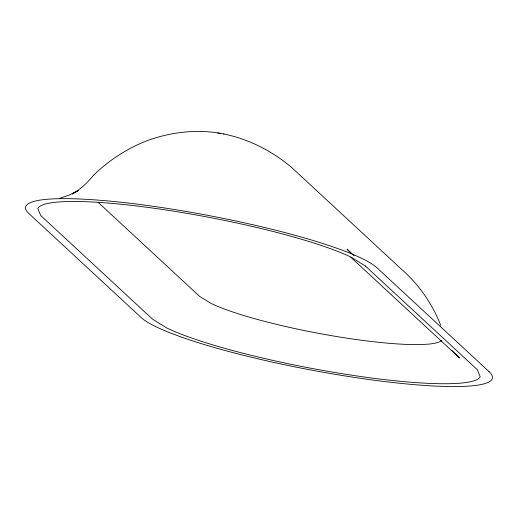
<?xml version="1.0" encoding="UTF-8"?>
<svg xmlns="http://www.w3.org/2000/svg" width="518" height="518" viewBox="0 0 518 518"><rect width="100%" height="100%" fill="white"/><g stroke="black" fill="none" stroke-linecap="round" stroke-linejoin="round"><path stroke-width="0.78" d="M72.229 193.92C80.426 189.368 87.289 182.951 93.136 175.66C102.324 166.563 112.62 158.663 123.77 152.117C144.179 139.64 167.618 132.835 191.453 131.572C228.082 129.565 264.044 144.133 291.764 167.573L401.301 269.075C418.803 284.304 432.381 303.833 440.76 325.459M72.274 193.933L78.477 190.475L69.444 194.969L59.926 198.284M223.498 133.974L223.99 134.045M217.722 132.951L220.545 133.456M350.79 252.713L347.079 249.307L354.111 255.821M350.828 257.245L459.511 357.925L452.097 350.68M98.129 202.337L199.534 296.302L210.956 303.38A124.346 17.735 10.7 0 0 340.948 337.237A124.346 17.735 10.7 0 0 441.867 340.332M365.397 266.025L351.262 257.265A168.305 24.003 10.7 0 0 170.603 210.696A168.305 24.003 10.7 0 0 37.814 208.489L40.695 215.501L152.603 319.198L166.738 327.959A168.305 24.003 10.7 0 0 347.397 374.527A168.305 24.003 10.7 0 0 480.186 376.735L477.305 369.722L365.397 266.025M489.07 371.671L376.858 267.689A180.445 25.738 10.7 0 0 168.272 208.54A180.445 25.738 10.7 0 0 28.93 213.552L141.142 317.534A180.445 25.738 10.7 0 0 349.728 376.683A180.445 25.738 10.7 0 0 489.07 371.671"/></g></svg>
